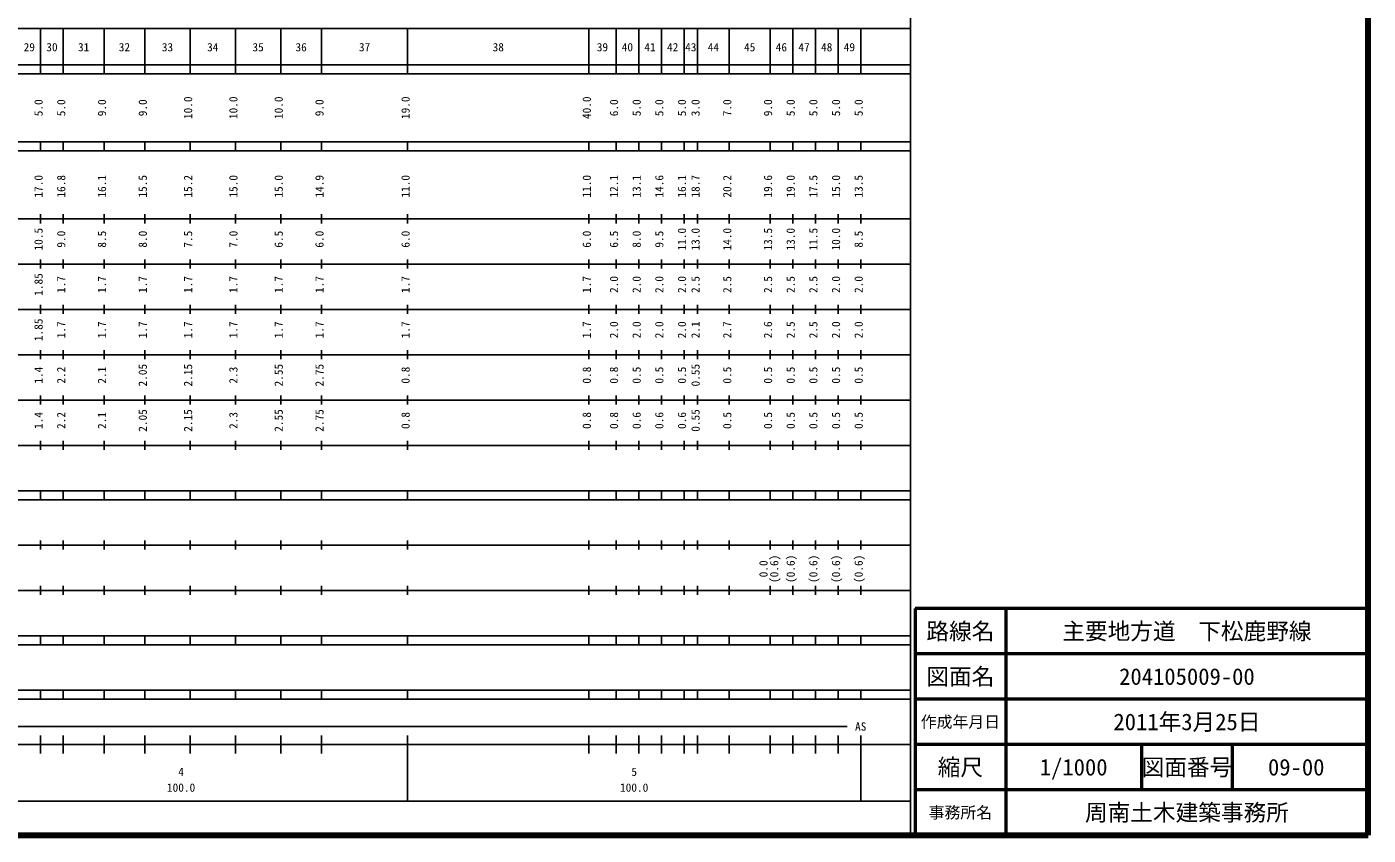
# Model space of a CAD drawing. Units: millimetres on the paper, enlarged 1000 times. Extents: x 40000 to 680000, y 20000 to 380000.
# Drawn here: x 383957 to 680000, y 20000 to 198357 of the extents above; entities that cross this region are included whole.
import ezdxf
from ezdxf.enums import TextEntityAlignment as Align

# ---------------------------------------------------------------- set-up
doc = ezdxf.new("R2010")
doc.units = ezdxf.units.MM
doc.header["$LTSCALE"] = 1000
for name, color, linetype, lineweight in [('M-TTL', 2, 'Continuous', 140), ('M-TTL-BAND', 7, 'Continuous', 25), ('M-TTL-FRAM', 2, 'Continuous', 50), ('M-TTL-LINE', 7, 'Continuous', 50)]:
    doc.layers.add(name, color=color, linetype=linetype, lineweight=lineweight)
doc.layers.add('M-TTL-TXT', color=7, linetype='Continuous')
doc.styles.add('ＭＳ ゴシック', font='')
doc.styles.get('ＭＳ ゴシック').set_extended_font_data('MS Gothic')

msp = doc.modelspace()

# ---------------------------------------------------------------- linework, layer by layer
at = {"layer": 'M-TTL'}
for p, q in [((680000, 20000), (680000, 380000)), ((40000, 20000), (680000, 20000))]:
    msp.add_line(p, q, dxfattribs=at)
at = {"layer": 'M-TTL-BAND'}
for p, q in [((579000, 20000), (579000, 370000)), ((68000, 198000), (579000, 198000)), ((387000, 188000), (387000, 198000)), ((392000, 188000), (392000, 198000)), ((401000, 188000), (401000, 198000)), ((410000, 188000), (410000, 198000)), ((420000, 188000), (420000, 198000)), ((430000, 188000), (430000, 198000)), ((440000, 188000), (440000, 198000)), ((449000, 188000), (449000, 198000)), ((468000, 188000), (468000, 198000)), ((508000, 188000), (508000, 198000)), ((514000, 188000), (514000, 198000)), ((519000, 188000), (519000, 198000)), ((524000, 188000), (524000, 198000)), ((529000, 188000), (529000, 198000)), ((532000, 188000), (532000, 198000)), ((539000, 188000), (539000, 198000)), ((548000, 188000), (548000, 198000)), ((553000, 188000), (553000, 198000)), ((558000, 188000), (558000, 198000)), ((563000, 188000), (563000, 198000)), ((568000, 188000), (568000, 198000)), ((40000, 190000), (579000, 190000)), ((40000, 188000), (579000, 188000)), ((40000, 173000), (579000, 173000)), ((387000, 171000), (387000, 173000)), ((392000, 171000), (392000, 173000)), ((401000, 171000), (401000, 173000)), ((410000, 171000), (410000, 173000)), ((420000, 171000), (420000, 173000)), ((430000, 171000), (430000, 173000)), ((440000, 171000), (440000, 173000)), ((449000, 171000), (449000, 173000)), ((468000, 171000), (468000, 173000)), ((508000, 171000), (508000, 173000)), ((514000, 171000), (514000, 173000)), ((519000, 171000), (519000, 173000)), ((524000, 171000), (524000, 173000)), ((529000, 171000), (529000, 173000)), ((532000, 171000), (532000, 173000)), ((539000, 171000), (539000, 173000)), ((548000, 171000), (548000, 173000)), ((553000, 171000), (553000, 173000)), ((558000, 171000), (558000, 173000)), ((563000, 171000), (563000, 173000)), ((568000, 171000), (568000, 173000)), ((40000, 171000), (579000, 171000)), ((387000, 155000), (387000, 157000)), ((392000, 155000), (392000, 157000)), ((401000, 155000), (401000, 157000)), ((410000, 155000), (410000, 157000)), ((420000, 155000), (420000, 157000)), ((430000, 155000), (430000, 157000)), ((440000, 155000), (440000, 157000)), ((449000, 155000), (449000, 157000)), ((468000, 155000), (468000, 157000)), ((508000, 155000), (508000, 157000)), ((514000, 155000), (514000, 157000)), ((519000, 155000), (519000, 157000)), ((524000, 155000), (524000, 157000)), ((529000, 155000), (529000, 157000)), ((532000, 155000), (532000, 157000)), ((539000, 155000), (539000, 157000)), ((548000, 155000), (548000, 157000)), ((553000, 155000), (553000, 157000)), ((558000, 155000), (558000, 157000)), ((563000, 155000), (563000, 157000)), ((568000, 155000), (568000, 157000)), ((40000, 156000), (579000, 156000)), ((46000, 146000), (579000, 146000)), ((387000, 145000), (387000, 147000)), ((392000, 145000), (392000, 147000)), ((401000, 145000), (401000, 147000)), ((410000, 145000), (410000, 147000)), ((420000, 145000), (420000, 147000)), ((430000, 145000), (430000, 147000)), ((440000, 145000), (440000, 147000)), ((449000, 145000), (449000, 147000)), ((468000, 145000), (468000, 147000)), ((508000, 145000), (508000, 147000)), ((514000, 145000), (514000, 147000)), ((519000, 145000), (519000, 147000)), ((524000, 145000), (524000, 147000)), ((529000, 145000), (529000, 147000)), ((532000, 145000), (532000, 147000)), ((539000, 145000), (539000, 147000)), ((548000, 145000), (548000, 147000)), ((553000, 145000), (553000, 147000)), ((558000, 145000), (558000, 147000)), ((563000, 145000), (563000, 147000)), ((568000, 145000), (568000, 147000)), ((387000, 135000), (387000, 137000)), ((392000, 135000), (392000, 137000)), ((401000, 135000), (401000, 137000)), ((410000, 135000), (410000, 137000)), ((420000, 135000), (420000, 137000)), ((430000, 135000), (430000, 137000)), ((440000, 135000), (440000, 137000)), ((449000, 135000), (449000, 137000)), ((468000, 135000), (468000, 137000)), ((508000, 135000), (508000, 137000)), ((514000, 135000), (514000, 137000)), ((519000, 135000), (519000, 137000)), ((524000, 135000), (524000, 137000)), ((529000, 135000), (529000, 137000)), ((532000, 135000), (532000, 137000)), ((539000, 135000), (539000, 137000)), ((548000, 135000), (548000, 137000)), ((553000, 135000), (553000, 137000)), ((558000, 135000), (558000, 137000)), ((563000, 135000), (563000, 137000)), ((568000, 135000), (568000, 137000)), ((52000, 136000), (579000, 136000)), ((46000, 126000), (579000, 126000)), ((387000, 125000), (387000, 127000)), ((392000, 125000), (392000, 127000)), ((401000, 125000), (401000, 127000)), ((410000, 125000), (410000, 127000)), ((420000, 125000), (420000, 127000)), ((430000, 125000), (430000, 127000)), ((440000, 125000), (440000, 127000)), ((449000, 125000), (449000, 127000)), ((468000, 125000), (468000, 127000)), ((508000, 125000), (508000, 127000)), ((514000, 125000), (514000, 127000)), ((519000, 125000), (519000, 127000)), ((524000, 125000), (524000, 127000)), ((529000, 125000), (529000, 127000)), ((532000, 125000), (532000, 127000)), ((539000, 125000), (539000, 127000)), ((548000, 125000), (548000, 127000)), ((553000, 125000), (553000, 127000)), ((558000, 125000), (558000, 127000)), ((563000, 125000), (563000, 127000)), ((568000, 125000), (568000, 127000)), ((52000, 116000), (579000, 116000)), ((387000, 115000), (387000, 117000)), ((392000, 115000), (392000, 117000)), ((401000, 115000), (401000, 117000)), ((410000, 115000), (410000, 117000)), ((420000, 115000), (420000, 117000)), ((430000, 115000), (430000, 117000)), ((440000, 115000), (440000, 117000)), ((449000, 115000), (449000, 117000)), ((468000, 115000), (468000, 117000)), ((508000, 115000), (508000, 117000)), ((514000, 115000), (514000, 117000)), ((519000, 115000), (519000, 117000)), ((524000, 115000), (524000, 117000)), ((529000, 115000), (529000, 117000)), ((532000, 115000), (532000, 117000)), ((539000, 115000), (539000, 117000)), ((548000, 115000), (548000, 117000)), ((553000, 115000), (553000, 117000)), ((558000, 115000), (558000, 117000)), ((563000, 115000), (563000, 117000)), ((568000, 115000), (568000, 117000)), ((387000, 105000), (387000, 107000)), ((392000, 105000), (392000, 107000)), ((401000, 105000), (401000, 107000)), ((410000, 105000), (410000, 107000)), ((420000, 105000), (420000, 107000)), ((430000, 105000), (430000, 107000)), ((440000, 105000), (440000, 107000)), ((449000, 105000), (449000, 107000)), ((468000, 105000), (468000, 107000)), ((508000, 105000), (508000, 107000)), ((514000, 105000), (514000, 107000)), ((519000, 105000), (519000, 107000)), ((524000, 105000), (524000, 107000)), ((529000, 105000), (529000, 107000)), ((532000, 105000), (532000, 107000)), ((539000, 105000), (539000, 107000)), ((548000, 105000), (548000, 107000)), ((553000, 105000), (553000, 107000)), ((558000, 105000), (558000, 107000)), ((563000, 105000), (563000, 107000)), ((568000, 105000), (568000, 107000)), ((46000, 106000), (579000, 106000)), ((40000, 96000), (579000, 96000)), ((387000, 94000), (387000, 96000)), ((392000, 94000), (392000, 96000)), ((401000, 94000), (401000, 96000)), ((410000, 94000), (410000, 96000)), ((420000, 94000), (420000, 96000)), ((430000, 94000), (430000, 96000)), ((440000, 94000), (440000, 96000)), ((449000, 94000), (449000, 96000)), ((468000, 94000), (468000, 96000)), ((508000, 94000), (508000, 96000)), ((514000, 94000), (514000, 96000)), ((519000, 94000), (519000, 96000)), ((524000, 94000), (524000, 96000)), ((529000, 94000), (529000, 96000)), ((532000, 94000), (532000, 96000)), ((539000, 94000), (539000, 96000)), ((548000, 94000), (548000, 96000)), ((553000, 94000), (553000, 96000)), ((558000, 94000), (558000, 96000)), ((563000, 94000), (563000, 96000)), ((568000, 94000), (568000, 96000)), ((40000, 94000), (579000, 94000)), ((49000, 84000), (579000, 84000)), ((387000, 83000), (387000, 85000)), ((392000, 83000), (392000, 85000)), ((401000, 83000), (401000, 85000)), ((410000, 83000), (410000, 85000)), ((420000, 83000), (420000, 85000)), ((430000, 83000), (430000, 85000)), ((440000, 83000), (440000, 85000)), ((449000, 83000), (449000, 85000)), ((468000, 83000), (468000, 85000)), ((508000, 83000), (508000, 85000)), ((514000, 83000), (514000, 85000)), ((519000, 83000), (519000, 85000)), ((524000, 83000), (524000, 85000)), ((529000, 83000), (529000, 85000)), ((532000, 83000), (532000, 85000)), ((539000, 83000), (539000, 85000)), ((548000, 83000), (548000, 85000)), ((553000, 83000), (553000, 85000)), ((558000, 83000), (558000, 85000)), ((563000, 83000), (563000, 85000)), ((568000, 83000), (568000, 85000)), ((387000, 73000), (387000, 75000)), ((392000, 73000), (392000, 75000)), ((401000, 73000), (401000, 75000)), ((410000, 73000), (410000, 75000)), ((420000, 73000), (420000, 75000)), ((430000, 73000), (430000, 75000)), ((440000, 73000), (440000, 75000)), ((449000, 73000), (449000, 75000)), ((468000, 73000), (468000, 75000)), ((508000, 73000), (508000, 75000)), ((514000, 73000), (514000, 75000)), ((519000, 73000), (519000, 75000)), ((524000, 73000), (524000, 75000)), ((529000, 73000), (529000, 75000)), ((532000, 73000), (532000, 75000)), ((539000, 73000), (539000, 75000)), ((548000, 73000), (548000, 75000)), ((553000, 73000), (553000, 75000)), ((558000, 73000), (558000, 75000)), ((563000, 73000), (563000, 75000)), ((568000, 73000), (568000, 75000)), ((40000, 74000), (579000, 74000)), ((40000, 64000), (579000, 64000)), ((387000, 62000), (387000, 64000)), ((392000, 62000), (392000, 64000)), ((401000, 62000), (401000, 64000)), ((410000, 62000), (410000, 64000)), ((420000, 62000), (420000, 64000)), ((430000, 62000), (430000, 64000)), ((440000, 62000), (440000, 64000)), ((449000, 62000), (449000, 64000)), ((468000, 62000), (468000, 64000)), ((508000, 62000), (508000, 64000)), ((514000, 62000), (514000, 64000)), ((519000, 62000), (519000, 64000)), ((524000, 62000), (524000, 64000)), ((529000, 62000), (529000, 64000)), ((532000, 62000), (532000, 64000)), ((539000, 62000), (539000, 64000)), ((548000, 62000), (548000, 64000)), ((553000, 62000), (553000, 64000)), ((558000, 62000), (558000, 64000)), ((563000, 62000), (563000, 64000)), ((568000, 62000), (568000, 64000)), ((40000, 62000), (579000, 62000)), ((40000, 52000), (579000, 52000)), ((387000, 50000), (387000, 52000)), ((392000, 50000), (392000, 52000)), ((401000, 50000), (401000, 52000)), ((410000, 50000), (410000, 52000)), ((420000, 50000), (420000, 52000)), ((430000, 50000), (430000, 52000)), ((440000, 50000), (440000, 52000)), ((449000, 50000), (449000, 52000)), ((468000, 50000), (468000, 52000)), ((508000, 50000), (508000, 52000)), ((514000, 50000), (514000, 52000)), ((519000, 50000), (519000, 52000)), ((524000, 50000), (524000, 52000)), ((529000, 50000), (529000, 52000)), ((532000, 50000), (532000, 52000)), ((539000, 50000), (539000, 52000)), ((548000, 50000), (548000, 52000)), ((553000, 50000), (553000, 52000)), ((558000, 50000), (558000, 52000)), ((563000, 50000), (563000, 52000)), ((568000, 50000), (568000, 52000)), ((40000, 50000), (579000, 50000)), ((71000, 44000), (565000, 44000)), ((387000, 38000), (387000, 42000)), ((392000, 38000), (392000, 42000)), ((401000, 38000), (401000, 42000)), ((410000, 38000), (410000, 42000)), ((420000, 38000), (420000, 42000)), ((430000, 38000), (430000, 42000)), ((440000, 38000), (440000, 42000)), ((449000, 38000), (449000, 42000)), ((468000, 27500), (468000, 42000)), ((508000, 38000), (508000, 42000)), ((514000, 38000), (514000, 42000)), ((519000, 38000), (519000, 42000)), ((524000, 38000), (524000, 42000)), ((529000, 38000), (529000, 42000)), ((532000, 38000), (532000, 42000)), ((539000, 38000), (539000, 42000)), ((548000, 38000), (548000, 42000)), ((553000, 38000), (553000, 42000)), ((558000, 38000), (558000, 42000)), ((563000, 38000), (563000, 42000)), ((568000, 27500), (568000, 42000)), ((40000, 40000), (579000, 40000)), ((68000, 27500), (579000, 27500))]:
    msp.add_line(p, q, dxfattribs=at)
at = {"layer": 'M-TTL-FRAM'}
for p, q in [((680000, 70000), (580000, 70000)), ((580000, 70000), (580000, 20000))]:
    msp.add_line(p, q, dxfattribs=at)
at = {"layer": 'M-TTL-LINE'}
for p, q in [((600000, 70000), (600000, 20000)), ((680000, 60000), (580000, 60000)), ((680000, 50000), (580000, 50000)), ((680000, 40000), (580000, 40000)), ((630000, 40000), (630000, 30000)), ((650000, 40000), (650000, 30000)), ((680000, 30000), (580000, 30000))]:
    msp.add_line(p, q, dxfattribs=at)

# ---------------------------------------------------------------- texts
at = {"layer": 'M-TTL-BAND', "style": 'ＭＳ ゴシック'}
for s, p in [('29', (384500, 192405)), ('30', (389500, 192405)), ('31', (396500, 192405)), ('32', (405500, 192405)), ('33', (415000, 192405)), ('34', (425000, 192405)), ('35', (435000, 192405)), ('36', (444500, 192405)), ('37', (458500, 192405)), ('38', (488000, 192405)), ('39', (511000, 192405)), ('40', (516500, 192405)), ('41', (521500, 192405)), ('42', (526500, 192405)), ('43', (530500, 192405)), ('44', (535500, 192405)), ('45', (543500, 192405)), ('46', (550500, 192405)), ('47', (555500, 192405)), ('48', (560500, 192405)), ('49', (565500, 192405)), ('AS', (568000, 42500)), ('4', (418000, 32523)), ('5', (518000, 32523)), ('100.0', (418000, 29033)), ('100.0', (518000, 29033))]:
    msp.add_text(s, height=1833, dxfattribs=at).set_placement(p, align=Align.BOTTOM_CENTER)
for s, p in [('5.0', (388000, 180500)), ('5.0', (393000, 180500)), ('9.0', (402000, 180500)), ('9.0', (411000, 180500)), ('10.0', (421000, 180500)), ('10.0', (431000, 180500)), ('10.0', (441000, 180500)), ('9.0', (450000, 180500)), ('19.0', (469000, 180500)), ('40.0', (509000, 180500)), ('6.0', (515000, 180500)), ('5.0', (520000, 180500)), ('5.0', (525000, 180500)), ('5.0', (530000, 180500)), ('3.0', (533000, 180500)), ('7.0', (540000, 180500)), ('9.0', (549000, 180500)), ('5.0', (554000, 180500)), ('5.0', (559000, 180500)), ('5.0', (564000, 180500)), ('5.0', (569000, 180500)), ('17.0', (388000, 163174)), ('16.8', (393000, 163174)), ('16.1', (402000, 163174)), ('15.5', (411000, 163174)), ('15.2', (421000, 163174)), ('15.0', (431000, 163174)), ('15.0', (441000, 163174)), ('14.9', (450000, 163174)), ('11.0', (469000, 163174)), ('11.0', (509000, 163174)), ('12.1', (515000, 163174)), ('13.1', (520000, 163174)), ('14.6', (525000, 163174)), ('16.1', (530000, 163174)), ('18.7', (533000, 163174)), ('20.2', (540000, 163174)), ('19.6', (549000, 163174)), ('19.0', (554000, 163174)), ('17.5', (559000, 163174)), ('15.0', (564000, 163174)), ('13.5', (569000, 163174)), ('10.5', (388000, 151500)), ('9.0', (393000, 151500)), ('8.5', (402000, 151500)), ('8.0', (411000, 151500)), ('7.5', (421000, 151500)), ('7.0', (431000, 151500)), ('6.5', (441000, 151500)), ('6.0', (450000, 151500)), ('6.0', (469000, 151500)), ('6.0', (509000, 151500)), ('6.5', (515000, 151500)), ('8.0', (520000, 151500)), ('9.5', (525000, 151500)), ('11.0', (530000, 151500)), ('13.0', (533000, 151500)), ('14.0', (540000, 151500)), ('13.5', (549000, 151500)), ('13.0', (554000, 151500)), ('11.5', (559000, 151500)), ('10.0', (564000, 151500)), ('8.5', (569000, 151500)), ('1.85', (388000, 141500)), ('1.7', (393000, 141500)), ('1.7', (402000, 141500)), ('1.7', (411000, 141500)), ('1.7', (421000, 141500)), ('1.7', (431000, 141500)), ('1.7', (441000, 141500)), ('1.7', (450000, 141500)), ('1.7', (469000, 141500)), ('1.7', (509000, 141500)), ('2.0', (515000, 141500)), ('2.0', (520000, 141500)), ('2.0', (525000, 141500)), ('2.0', (530000, 141500)), ('2.5', (533000, 141500)), ('2.5', (540000, 141500)), ('2.5', (549000, 141500)), ('2.5', (554000, 141500)), ('2.5', (559000, 141500)), ('2.0', (564000, 141500)), ('2.0', (569000, 141500)), ('1.85', (388000, 131500)), ('1.7', (393000, 131500)), ('1.7', (402000, 131500)), ('1.7', (411000, 131500)), ('1.7', (421000, 131500)), ('1.7', (431000, 131500)), ('1.7', (441000, 131500)), ('1.7', (450000, 131500)), ('1.7', (469000, 131500)), ('1.7', (509000, 131500)), ('2.0', (515000, 131500)), ('2.0', (520000, 131500)), ('2.0', (525000, 131500)), ('2.0', (530000, 131500)), ('2.1', (533000, 131500)), ('2.7', (540000, 131500)), ('2.6', (549000, 131500)), ('2.5', (554000, 131500)), ('2.5', (559000, 131500)), ('2.0', (564000, 131500)), ('2.0', (569000, 131500)), ('1.4', (388000, 121500)), ('2.2', (393000, 121500)), ('2.1', (402000, 121500)), ('2.05', (411000, 121500)), ('2.15', (421000, 121500)), ('2.3', (431000, 121500)), ('2.55', (441000, 121500)), ('2.75', (450000, 121500)), ('0.8', (469000, 121500)), ('0.8', (509000, 121500)), ('0.8', (515000, 121500)), ('0.5', (520000, 121500)), ('0.5', (525000, 121500)), ('0.5', (530000, 121500)), ('0.55', (533000, 121500)), ('0.5', (540000, 121500)), ('0.5', (549000, 121500)), ('0.5', (554000, 121500)), ('0.5', (559000, 121500)), ('0.5', (564000, 121500)), ('0.5', (569000, 121500)), ('1.4', (388000, 111500)), ('2.2', (393000, 111500)), ('2.1', (402000, 111500)), ('2.05', (411000, 111500)), ('2.15', (421000, 111500)), ('2.3', (431000, 111500)), ('2.55', (441000, 111500)), ('2.75', (450000, 111500)), ('0.8', (469000, 111500)), ('0.8', (509000, 111500)), ('0.8', (515000, 111500)), ('0.6', (520000, 111500)), ('0.6', (525000, 111500)), ('0.6', (530000, 111500)), ('0.55', (533000, 111500)), ('0.5', (540000, 111500)), ('0.5', (549000, 111500)), ('0.5', (554000, 111500)), ('0.5', (559000, 111500)), ('0.5', (564000, 111500)), ('0.5', (569000, 111500)), ('0.0', (548000, 78764)), ('(0.6)', (550370, 78764)), ('(0.6)', (554000, 78764)), ('(0.6)', (559000, 78764)), ('(0.6)', (564000, 78764)), ('(0.6)', (569000, 78764))]:
    msp.add_text(s, height=1833, rotation=90, dxfattribs=at).set_placement(p, align=Align.BOTTOM_CENTER)
at = {"layer": 'M-TTL-TXT', "style": 'ＭＳ ゴシック'}
for s, height, p in [('路線名', 3666, (590000, 65000)), ('路線名', 3666, (590000, 65000)), ('主要地方道\u3000下松鹿野線', 3666, (640000, 65000)), ('図面名', 3666, (590000, 55000)), ('図面名', 3666, (590000, 55000)), ('204105009-00', 3666, (640000, 55000)), ('2011年3月25日', 3666, (640000, 45000)), ('作成年月日', 2566, (590000, 45000)), ('作成年月日', 2566, (590000, 45000)), ('縮尺', 3666, (590000, 35000)), ('縮尺', 3666, (590000, 35000)), ('1/1000', 3666, (615000, 35000)), ('図面番号', 3666, (640000, 35000)), ('図面番号', 3666, (640000, 35000)), ('09-00', 3666, (664125, 35000)), ('事務所名', 2566, (590000, 25000)), ('事務所名', 2566, (590000, 25000)), ('周南土木建築事務所', 3666, (640000, 25000))]:
    msp.add_text(s, height=height, dxfattribs=at).set_placement(p, align=Align.MIDDLE_CENTER)

doc.saveas('drawing.dxf')
